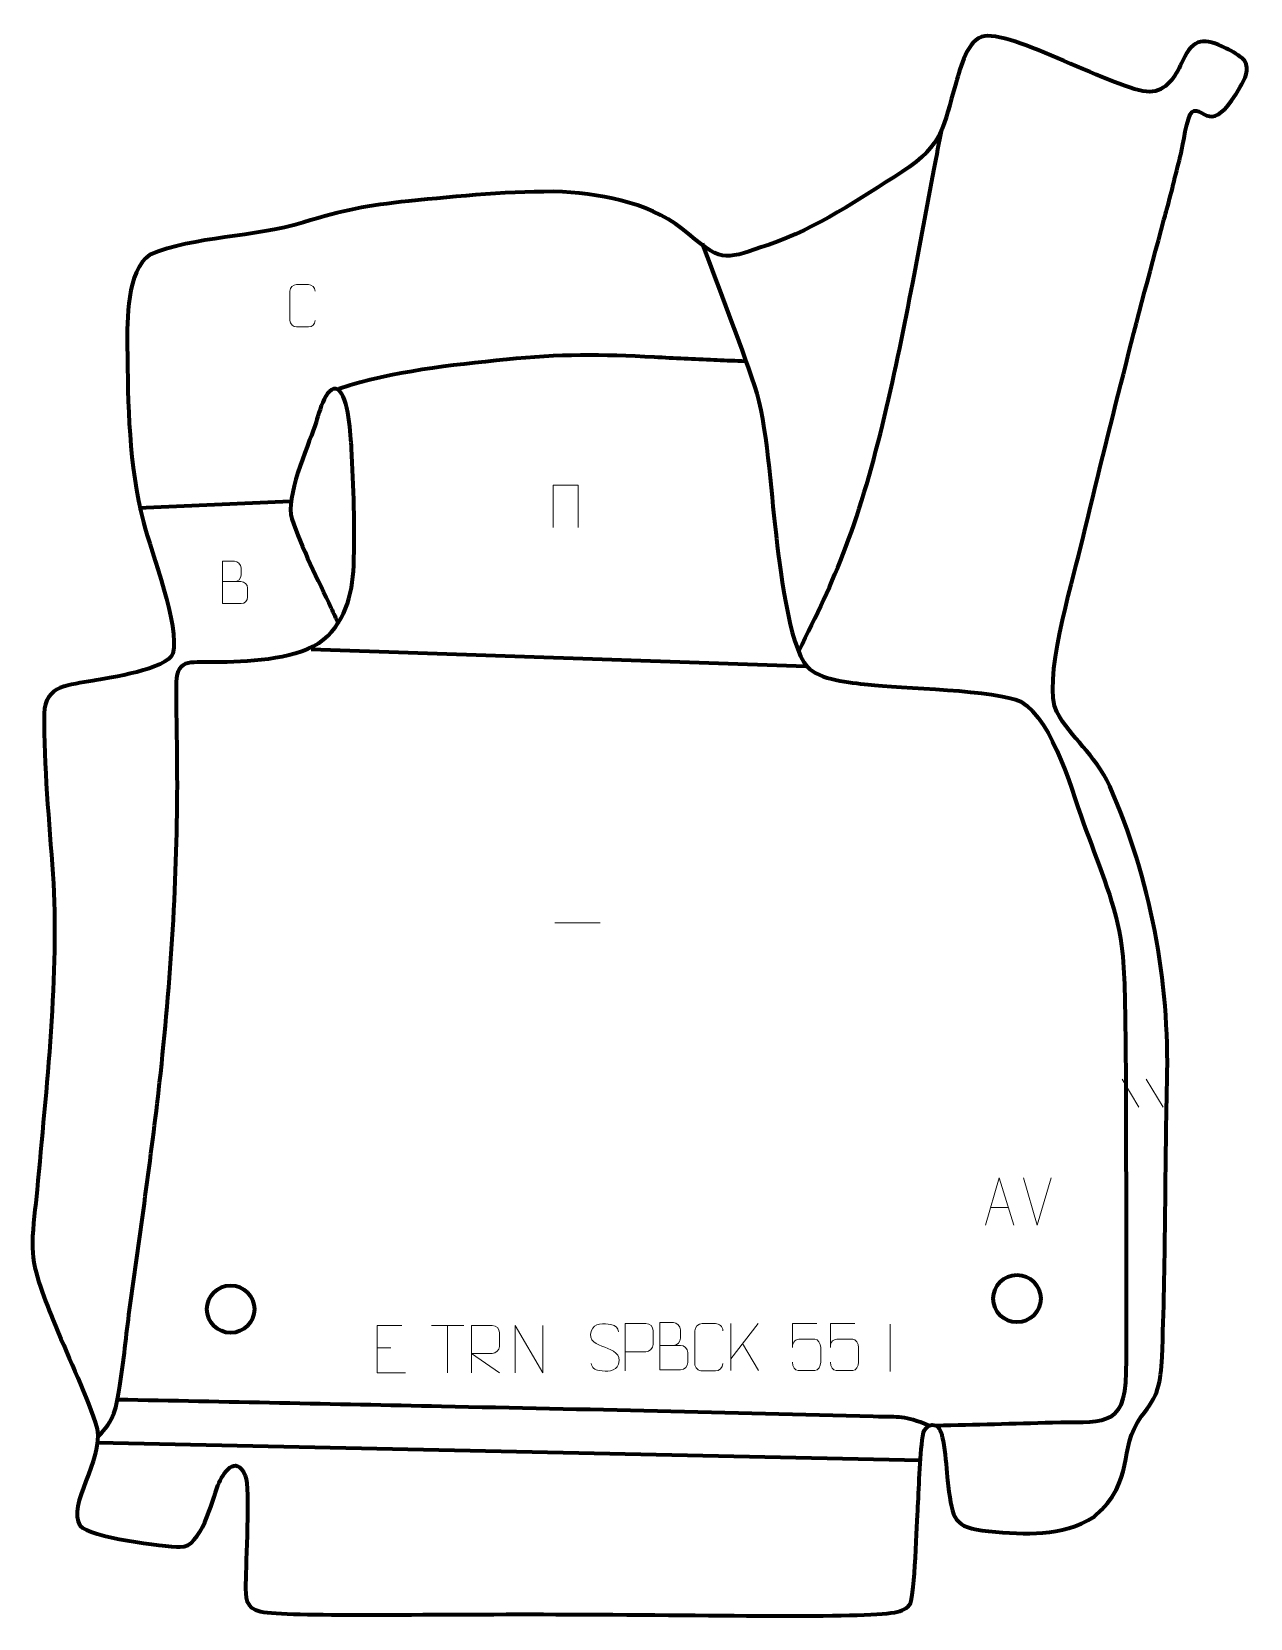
# Model space of a CAD drawing. Header units: millimetres. Extents: x -335 to 308, y -403 to 434.
import ezdxf

# ---------------------------------------------------------------- set-up
doc = ezdxf.new("R2010")
doc.units = ezdxf.units.MM
doc.header["$MEASUREMENT"] = 0
doc.layers.add('layer 2', color=7, linetype='Continuous')
doc.layers.add('layer 3', color=7, linetype='Continuous')

msp = doc.modelspace()

# ---------------------------------------------------------------- linework, layer by layer
at = {"layer": 'layer 2', "color": 142, "lineweight": 200}
for centre in [(184.7113, -234.5424), (-230.023, -240.0985)]:
    msp.add_ellipse(centre, major_axis=(0, 12.5), ratio=1, dxfattribs=at)
at = {"layer": 'layer 2', "color": 142, "lineweight": 158}
for points, knots in [([(69.6029, 107.2034), (79.0112, 126.268), (86.8808, 142.1206), (94.4715, 162.1593), (94.4715, 162.1593), (110.2632, 203.9519), (121.2938, 257.4626), (129.7129, 301.4594), (129.7129, 301.4594), (133.5589, 321.5579), (137.2478, 341.6861), (141.0715, 361.789), (141.0715, 361.789), (142.382, 368.6465), (143.6925, 375.5041), (145.003, 382.3617)], [0, 0, 0, 0, 0.2, 0.2, 0.2, 0.2, 0.4, 0.4, 0.4, 0.4, 0.6, 0.6, 0.6, 0.6, 1, 1, 1, 1]), ([(18.7543, 322.3393), (27.7946, 297.2893), (37.8147, 272.1205), (46.285, 246.9463), (46.285, 246.9463), (52.9067, 227.2664), (54.8147, 191.807), (57.4416, 169.8692), (57.4416, 169.8692), (59.2831, 154.4913), (64.2196, 109.6985), (74.0972, 99.0003), (74.0972, 99.0003), (80.6835, 91.867), (96.7675, 90.6299), (105.9906, 89.5754), (105.9906, 89.5754), (122.5116, 87.6865), (174.6571, 86.6872), (186.7313, 80.5109), (186.7313, 80.5109), (204.3655, 70.227), (214.0863, 31.4383), (221.199, 12.3981), (221.199, 12.3981), (228.3223, -6.6701), (237.1374, -28.041), (239.9092, -48.2754), (239.9092, -48.2754), (241.6626, -63.4397), (241.6109, -79.6817), (241.8679, -94.9897), (241.8679, -94.9897), (242.2775, -118.0348), (242.0899, -141.0933), (242.1939, -164.1419), (242.1939, -164.1419), (242.3829, -200.5918), (242.4935, -237.0349), (242.1973, -273.4848), (242.1973, -273.4848), (241.9347, -304.3927), (227.7716, -299.2921), (203.3923, -300.0559), (203.3923, -300.0559), (183.0005, -300.6947), (162.6135, -301.1627), (142.2174, -301.6177)], [0, 0, 0, 0, 0.07692308, 0.07692308, 0.07692308, 0.07692308, 0.15384615, 0.15384615, 0.15384615, 0.15384615, 0.23076923, 0.23076923, 0.23076923, 0.23076923, 0.30769231, 0.30769231, 0.30769231, 0.30769231, 0.38461538, 0.38461538, 0.38461538, 0.38461538, 0.46153846, 0.46153846, 0.46153846, 0.46153846, 0.53846154, 0.53846154, 0.53846154, 0.53846154, 0.61538462, 0.61538462, 0.61538462, 0.61538462, 0.69230769, 0.69230769, 0.69230769, 0.69230769, 0.76923077, 0.76923077, 0.76923077, 0.76923077, 0.84615385, 0.84615385, 0.84615385, 0.84615385, 1, 1, 1, 1]), ([(-172.8279, 245.8386), (-143.7444, 255.2312), (-114.6144, 258.1623), (-84.4061, 261.2941), (-84.4061, 261.2941), (-57.3537, 264.0994), (-33.6873, 264.0132), (-6.5978, 262.4566), (-6.5978, 262.4566), (3.8902, 261.8436), (14.3471, 261.3813), (24.8421, 260.9366), (24.8421, 260.9366), (24.8421, 260.9366), (26.3456, 260.8729), (26.3456, 260.8729), (26.3456, 260.8729), (31.3158, 260.6635), (36.2861, 260.454), (41.2564, 260.2446)], [0, 0, 0, 0, 0.16666667, 0.16666667, 0.16666667, 0.16666667, 0.33333333, 0.33333333, 0.33333333, 0.33333333, 0.5, 0.5, 0.5, 0.5, 0.66666667, 0.66666667, 0.66666667, 0.66666667, 1, 1, 1, 1]), ([(-300.0934, -307.5008), (-291.4471, -298.9923), (-290.3136, -292.3534), (-288.4373, -280.5815), (-288.4373, -280.5815), (-286.3663, -267.5875), (-285.1265, -253.7202), (-283.3187, -240.5072), (-283.3187, -240.5072), (-277.8435, -200.4895), (-271.9858, -160.5637), (-267.4688, -120.4184), (-267.4688, -120.4184), (-261.6798, -68.2451), (-257.9091, -11.296), (-258.1601, 41.3409), (-258.1601, 41.3409), (-258.1923, 56.9076), (-258.6232, 72.52), (-258.6486, 88.016), (-258.6486, 88.016), (-258.6745, 103.7877), (-252.3571, 101.2565), (-238.4304, 101.449), (-238.4304, 101.449), (-221.8431, 101.6782), (-197.7919, 102.5314), (-183.447, 111.2999), (-183.447, 111.2999), (-169.9335, 121.2861), (-165.7197, 136.3673), (-165.14, 152.4366), (-165.14, 152.4366), (-164.4304, 172.1049), (-165.1809, 194.4248), (-166.2576, 214.1758), (-166.2576, 214.1758), (-166.6586, 220.2984), (-167.7743, 241.744), (-173.3713, 245.3069), (-173.3713, 245.3069), (-180.1144, 248.5571), (-184.1779, 229.9771), (-185.5543, 225.9622), (-185.5543, 225.9622), (-189.7427, 214.2933), (-201.2822, 188.4627), (-197.706, 176.9161), (-197.706, 176.9161), (-192.9136, 161.9934), (-183.6526, 144.5392), (-177.0064, 129.8737), (-177.0064, 129.8737), (-175.7499, 127.1011), (-174.4939, 124.3283), (-173.2378, 121.5556)], [0, 0, 0, 0, 0.06666667, 0.06666667, 0.06666667, 0.06666667, 0.13333333, 0.13333333, 0.13333333, 0.13333333, 0.2, 0.2, 0.2, 0.2, 0.26666667, 0.26666667, 0.26666667, 0.26666667, 0.33333333, 0.33333333, 0.33333333, 0.33333333, 0.4, 0.4, 0.4, 0.4, 0.46666667, 0.46666667, 0.46666667, 0.46666667, 0.53333333, 0.53333333, 0.53333333, 0.53333333, 0.6, 0.6, 0.6, 0.6, 0.66666667, 0.66666667, 0.66666667, 0.66666667, 0.73333333, 0.73333333, 0.73333333, 0.73333333, 0.8, 0.8, 0.8, 0.8, 0.86666667, 0.86666667, 0.86666667, 0.86666667, 1, 1, 1, 1]), ([(138.4668, -301.6331), (124.4396, -296.0031), (123.931, -297.2788), (108.9513, -296.8441), (108.9513, -296.8441), (32.9828, -294.6399), (-42.7892, -293.1034), (-118.7605, -291.4784), (-118.7605, -291.4784), (-175.7124, -290.258), (-232.6659, -289.0686), (-289.6194, -287.9224)], [0, 0, 0, 0, 0.25, 0.25, 0.25, 0.25, 0.5, 0.5, 0.5, 0.5, 1, 1, 1, 1])]:
    msp.add_open_spline(points, degree=3, knots=knots, dxfattribs=at)
at = {"layer": 'layer 2', "color": 250, "lineweight": 9}
for points, knots in [([(-185.4439, 281.6713), (-185.5691, 279.5903), (-187.0713, 278.2651), (-188.995, 278.2554), (-188.995, 278.2554), (-191.0836, 278.2557), (-193.1722, 278.2557), (-195.2605, 278.2554), (-195.2605, 278.2554), (-196.9847, 278.161), (-198.7511, 279.8489), (-198.7411, 281.6557), (-198.7411, 281.6557), (-198.7407, 286.8239), (-198.7407, 291.9916), (-198.7411, 297.159), (-198.7411, 297.159), (-198.7373, 299.0741), (-197.1728, 300.614), (-195.2449, 300.6019), (-195.2449, 300.6019), (-193.1619, 300.6019), (-191.0784, 300.6019), (-188.995, 300.6019), (-188.995, 300.6019), (-187.2515, 300.6337), (-185.4678, 299.2978), (-185.4439, 297.1144)], [0, 0, 0, 0, 0.125, 0.125, 0.125, 0.125, 0.25, 0.25, 0.25, 0.25, 0.375, 0.375, 0.375, 0.375, 0.5, 0.5, 0.5, 0.5, 0.625, 0.625, 0.625, 0.625, 0.75, 0.75, 0.75, 0.75, 1, 1, 1, 1]), ([(-59.8663, 172.4185), (-59.8663, 172.4185), (-59.8663, 194.7688), (-59.8663, 194.7688), (-59.8663, 194.7688), (-59.8663, 194.7688), (-46.748, 194.7688), (-46.748, 194.7688), (-46.748, 194.7688), (-46.748, 194.7688), (-46.748, 172.4185), (-46.748, 172.4185)], [0, 0, 0, 0, 0.25, 0.25, 0.25, 0.25, 0.5, 0.5, 0.5, 0.5, 1, 1, 1, 1]), ([(-234.373, 143.853), (-231.114, 143.8534), (-227.8546, 143.8534), (-224.5949, 143.853), (-224.5949, 143.853), (-222.8256, 143.8375), (-221.1027, 142.2825), (-221.1027, 140.4467), (-221.1027, 140.4467), (-221.103, 139.4359), (-221.103, 136.7046), (-221.1027, 135.6935), (-221.1027, 135.6935), (-221.0868, 134.0294), (-222.4681, 132.2256), (-224.5475, 132.2408), (-224.5475, 132.2408), (-227.8075, 132.2411), (-231.0672, 132.2411), (-234.3265, 132.2408), (-234.3265, 132.2408), (-234.3265, 139.6912), (-234.3265, 147.1413), (-234.3265, 154.5911), (-234.3265, 154.5911), (-232.2004, 154.5911), (-230.074, 154.5911), (-227.9475, 154.5911), (-227.9475, 154.5911), (-226.442, 154.6069), (-224.564, 152.8957), (-224.5481, 151.138), (-224.5481, 151.138), (-224.5485, 149.2874), (-224.5485, 149.1567), (-224.5481, 147.3058), (-224.5481, 147.3058), (-224.5327, 145.4552), (-226.1936, 143.8375), (-227.994, 143.853)], [0, 0, 0, 0, 0.09090909, 0.09090909, 0.09090909, 0.09090909, 0.18181818, 0.18181818, 0.18181818, 0.18181818, 0.27272727, 0.27272727, 0.27272727, 0.27272727, 0.36363636, 0.36363636, 0.36363636, 0.36363636, 0.45454545, 0.45454545, 0.45454545, 0.45454545, 0.54545455, 0.54545455, 0.54545455, 0.54545455, 0.63636364, 0.63636364, 0.63636364, 0.63636364, 0.72727273, 0.72727273, 0.72727273, 0.72727273, 0.81818182, 0.81818182, 0.81818182, 0.81818182, 1, 1, 1, 1]), ([(168.0314, -195.7651), (168.0314, -195.7651), (175.4024, -170.8116), (175.4024, -170.8116), (175.4024, -170.8116), (175.4024, -170.8116), (182.9723, -195.7651), (182.9723, -195.7651)], [0, 0, 0, 0, 0.33333333, 0.33333333, 0.33333333, 0.33333333, 1, 1, 1, 1]), ([(-139.825, -248.7208), (-139.825, -248.7208), (-152.6989, -248.7208), (-152.6989, -248.7208), (-152.6989, -248.7208), (-152.6989, -248.7208), (-152.6989, -273.6744), (-152.6989, -273.6744), (-152.6989, -273.6744), (-152.6989, -273.6744), (-137.8331, -273.6744), (-137.8331, -273.6744)], [0, 0, 0, 0, 0.25, 0.25, 0.25, 0.25, 0.5, 0.5, 0.5, 0.5, 1, 1, 1, 1]), ([(-102.9123, -273.6818), (-102.9123, -273.6818), (-102.9123, -248.7283), (-102.9123, -248.7283), (-102.9123, -248.7283), (-99.3175, -248.7283), (-95.722, -248.7283), (-92.1268, -248.7283), (-92.1268, -248.7283), (-89.8015, -248.766), (-88.2442, -250.256), (-88.2483, -252.6224), (-88.2483, -252.6224), (-88.2487, -254.6579), (-88.2487, -257.7173), (-88.2483, -259.7533), (-88.2483, -259.7533), (-88.2548, -261.6288), (-90.0671, -263.5706), (-92.0766, -263.5897), (-92.0766, -263.5897), (-92.0766, -263.5897), (-102.9123, -263.5897), (-102.9123, -263.5897), (-102.9123, -263.5897), (-102.9123, -263.5897), (-88.2576, -273.6818), (-88.2576, -273.6818)], [0, 0, 0, 0, 0.125, 0.125, 0.125, 0.125, 0.25, 0.25, 0.25, 0.25, 0.375, 0.375, 0.375, 0.375, 0.5, 0.5, 0.5, 0.5, 0.625, 0.625, 0.625, 0.625, 0.75, 0.75, 0.75, 0.75, 1, 1, 1, 1]), ([(-79.9634, -273.6781), (-79.9634, -273.6781), (-79.9634, -248.7246), (-79.9634, -248.7246), (-79.9634, -248.7246), (-79.9634, -248.7246), (-65.3086, -273.6781), (-65.3086, -273.6781), (-65.3086, -273.6781), (-65.3086, -273.6781), (-65.3086, -248.7246), (-65.3086, -248.7246)], [0, 0, 0, 0, 0.25, 0.25, 0.25, 0.25, 0.5, 0.5, 0.5, 0.5, 1, 1, 1, 1]), ([(-32.636, -260.2013), (-36.8843, -258.7309), (-41.7924, -256.9351), (-39.7873, -251.4148), (-39.7873, -251.4148), (-38.2838, -247.2749), (-33.0702, -247.6634), (-29.4666, -248.2645), (-29.4666, -248.2645), (-26.606, -248.7417), (-25.7413, -249.9549), (-25.4307, -252.039)], [0, 0, 0, 0, 0.25, 0.25, 0.25, 0.25, 0.5, 0.5, 0.5, 0.5, 1, 1, 1, 1]), ([(-21.9123, -272.6819), (-21.9123, -272.6819), (-21.9123, -247.7283), (-21.9123, -247.7283), (-21.9123, -247.7283), (-18.3173, -247.7283), (-14.722, -247.7283), (-11.1266, -247.7283), (-11.1266, -247.7283), (-8.8014, -247.7662), (-7.244, -249.2563), (-7.2482, -251.6224), (-7.2482, -251.6224), (-7.2486, -253.6581), (-7.2486, -256.7174), (-7.2482, -258.7534), (-7.2482, -258.7534), (-7.2547, -260.6288), (-9.0669, -262.5707), (-11.0765, -262.5898), (-11.0765, -262.5898), (-11.0765, -262.5898), (-21.9123, -262.5898), (-21.9123, -262.5898)], [0, 0, 0, 0, 0.14285714, 0.14285714, 0.14285714, 0.14285714, 0.28571429, 0.28571429, 0.28571429, 0.28571429, 0.42857143, 0.42857143, 0.42857143, 0.42857143, 0.57142857, 0.57142857, 0.57142857, 0.57142857, 0.71428571, 0.71428571, 0.71428571, 0.71428571, 1, 1, 1, 1]), ([(-3.6503, -259.2051), (-0.0117, -259.2047), (3.5754, -259.2047), (7.2148, -259.2051), (7.2148, -259.2051), (9.1902, -259.2224), (11.1138, -260.9585), (11.1138, -263.0081), (11.1138, -263.0081), (11.1134, -264.1367), (11.1134, -267.1861), (11.1138, -268.315), (11.1138, -268.315), (11.1314, -270.1729), (9.5893, -272.1868), (7.2678, -272.1699), (7.2678, -272.1699), (3.628, -272.1695), (-0.0114, -272.1695), (-3.6503, -272.1699), (-3.6503, -272.1699), (-3.6503, -263.8516), (-3.6503, -255.5338), (-3.6503, -247.2163), (-3.6503, -247.2163), (-1.2766, -247.2163), (1.0975, -247.2163), (3.4717, -247.2163), (3.4717, -247.2163), (5.1525, -247.1987), (7.2493, -249.1092), (7.267, -251.0716), (7.267, -251.0716), (7.2666, -253.1377), (7.2666, -253.2837), (7.267, -255.3502), (7.267, -255.3502), (7.2843, -257.4163), (5.4298, -259.2224), (3.4198, -259.2051)], [0, 0, 0, 0, 0.09090909, 0.09090909, 0.09090909, 0.09090909, 0.18181818, 0.18181818, 0.18181818, 0.18181818, 0.27272727, 0.27272727, 0.27272727, 0.27272727, 0.36363636, 0.36363636, 0.36363636, 0.36363636, 0.45454545, 0.45454545, 0.45454545, 0.45454545, 0.54545455, 0.54545455, 0.54545455, 0.54545455, 0.63636364, 0.63636364, 0.63636364, 0.63636364, 0.72727273, 0.72727273, 0.72727273, 0.72727273, 0.81818182, 0.81818182, 0.81818182, 0.81818182, 1, 1, 1, 1]), ([(29.6378, -268.8641), (29.498, -271.1875), (27.8208, -272.6671), (25.6731, -272.6779), (25.6731, -272.6779), (23.3412, -272.6775), (21.0093, -272.6775), (18.6778, -272.6779), (18.6778, -272.6779), (16.7528, -272.7833), (14.7807, -270.8988), (14.7919, -268.8815), (14.7919, -268.8815), (14.7923, -263.1114), (14.7923, -257.3417), (14.7919, -251.5724), (14.7919, -251.5724), (14.7961, -249.4343), (16.5428, -247.7151), (18.6952, -247.7286), (18.6952, -247.7286), (21.0209, -247.7286), (23.347, -247.7286), (25.6731, -247.7286), (25.6731, -247.7286), (27.6197, -247.6931), (29.6111, -249.1846), (29.6378, -251.6222)], [0, 0, 0, 0, 0.125, 0.125, 0.125, 0.125, 0.25, 0.25, 0.25, 0.25, 0.375, 0.375, 0.375, 0.375, 0.5, 0.5, 0.5, 0.5, 0.625, 0.625, 0.625, 0.625, 0.75, 0.75, 0.75, 0.75, 1, 1, 1, 1]), ([(79.1473, -247.6369), (79.1473, -247.6369), (66.2956, -247.6369), (66.2956, -247.6369), (66.2956, -247.6369), (66.2959, -251.8675), (66.2959, -256.0984), (66.2956, -260.3296), (66.2956, -260.3296), (66.2953, -257.0195), (67.9263, -255.9477), (70.7383, -255.8872), (70.7383, -255.8872), (73.1779, -255.8869), (75.6174, -255.8869), (78.0566, -255.8872), (78.0566, -255.8872), (79.7064, -255.8804), (81.1813, -258.2609), (81.2098, -260.3296), (81.2098, -260.3296), (81.2095, -262.9169), (81.2095, -265.5045), (81.2098, -268.0922), (81.2098, -268.0922), (81.256, -270.0516), (79.7566, -272.4879), (78.1307, -272.5464), (78.1307, -272.5464), (76.1742, -272.5461), (71.2792, -272.5461), (69.3222, -272.5464), (69.3222, -272.5464), (67.4767, -272.5552), (66.3696, -270.5904), (66.3488, -268.0393)], [0, 0, 0, 0, 0.1, 0.1, 0.1, 0.1, 0.2, 0.2, 0.2, 0.2, 0.3, 0.3, 0.3, 0.3, 0.4, 0.4, 0.4, 0.4, 0.5, 0.5, 0.5, 0.5, 0.6, 0.6, 0.6, 0.6, 0.7, 0.7, 0.7, 0.7, 0.8, 0.8, 0.8, 0.8, 1, 1, 1, 1]), ([(99.1473, -247.6369), (99.1473, -247.6369), (86.2956, -247.6369), (86.2956, -247.6369), (86.2956, -247.6369), (86.2959, -251.8675), (86.2959, -256.0984), (86.2956, -260.3296), (86.2956, -260.3296), (86.2953, -257.0195), (87.9263, -255.9477), (90.7383, -255.8872), (90.7383, -255.8872), (93.1779, -255.8869), (95.6174, -255.8869), (98.0566, -255.8872), (98.0566, -255.8872), (99.7064, -255.8804), (101.1813, -258.2609), (101.2098, -260.3296), (101.2098, -260.3296), (101.2095, -262.9169), (101.2095, -265.5045), (101.2098, -268.0922), (101.2098, -268.0922), (101.256, -270.0516), (99.7566, -272.4879), (98.1307, -272.5464), (98.1307, -272.5464), (96.1742, -272.5461), (91.2792, -272.5461), (89.3222, -272.5464), (89.3222, -272.5464), (87.4767, -272.5552), (86.3696, -270.5904), (86.3488, -268.0393)], [0, 0, 0, 0, 0.1, 0.1, 0.1, 0.1, 0.2, 0.2, 0.2, 0.2, 0.3, 0.3, 0.3, 0.3, 0.4, 0.4, 0.4, 0.4, 0.5, 0.5, 0.5, 0.5, 0.6, 0.6, 0.6, 0.6, 0.7, 0.7, 0.7, 0.7, 0.8, 0.8, 0.8, 0.8, 1, 1, 1, 1]), ([(-32.636, -260.2014), (-28.6174, -261.8481), (-23.5879, -263.7364), (-25.4219, -269.0967), (-25.4219, -269.0967), (-26.8817, -273.3631), (-31.7925, -273.1064), (-35.5186, -272.5517), (-35.5186, -272.5517), (-38.2686, -272.1419), (-39.4895, -270.9284), (-39.8675, -268.8162)], [0, 0, 0, 0, 0.25, 0.25, 0.25, 0.25, 0.5, 0.5, 0.5, 0.5, 1, 1, 1, 1])]:
    msp.add_open_spline(points, degree=3, knots=knots, dxfattribs=at)
at = {"layer": 'layer 2', "color": 142, "lineweight": 158}
for points in [[(-198.5281, 186.0681), (-198.5281, 186.0681), (-278.6395, 182.6392), (-278.6395, 182.6392)], [(-187.4904, 108.2913), (-187.4904, 108.2913), (73.3352, 99.2865), (73.3352, 99.2865)], [(133.7199, -319.9285), (133.7199, -319.9285), (-300.2558, -310.74), (-300.2558, -310.74)]]:
    msp.add_open_spline(points, degree=3, dxfattribs=at)
at = {"layer": 'layer 2', "color": 250, "lineweight": 9}
for points in [[(-59.0794, -36.2875), (-59.0794, -36.2875), (-35.1014, -36.2875), (-35.1014, -36.2875)], [(240.1922, -118.7766), (240.1922, -118.7766), (249.0626, -133.5155), (249.0626, -133.5155)], [(252.912, -118.7766), (252.912, -118.7766), (261.7824, -133.5155), (261.7824, -133.5155)], [(195.3909, -195.7724), (195.3909, -195.7724), (188.0691, -170.8188), (188.0691, -170.8188)], [(202.7128, -170.8188), (202.7128, -170.8188), (195.391, -195.7724), (195.391, -195.7724)], [(170.754, -186.5157), (170.754, -186.5157), (180.2497, -186.5157), (180.2497, -186.5157)], [(-124.0738, -248.7518), (-124.0738, -248.7518), (-107.0866, -248.7518), (-107.0866, -248.7518)], [(-115.58, -273.6818), (-115.58, -273.6818), (-115.58, -248.7283), (-115.58, -248.7283)], [(33.7532, -247.6149), (33.7532, -247.6149), (33.7532, -272.5685), (33.7532, -272.5685)], [(48.1294, -247.6149), (48.1294, -247.6149), (33.7532, -266.2546), (33.7532, -266.2546)], [(117.7718, -248.0532), (117.7718, -248.0532), (117.7718, -273.0273), (117.7718, -273.0273)], [(48.4547, -272.4727), (48.4547, -272.4727), (39.9842, -258.1591), (39.9842, -258.1591)], [(-152.6989, -260.6005), (-152.6989, -260.6005), (-145.5308, -260.6005), (-145.5308, -260.6005)]]:
    msp.add_open_spline(points, degree=3, dxfattribs=at)
at = {"layer": 'layer 3', "color": 242, "lineweight": 158}
msp.add_open_spline([(262.2556, 334.7405), (246.3978, 276.8032), (232.1228, 219.3067), (218.0855, 160.9258), (218.0855, 160.9258), (213.8202, 143.6747), (197.8593, 89.6129), (205.6719, 75.2081), (205.6719, 75.2081), (213.4408, 60.8838), (225.4911, 53.265), (233.6842, 35.8602), (233.6842, 35.8602), (255.3006, -13.3957), (265.2517, -66.4659), (263.9084, -120.1669), (263.9084, -120.1669), (262.7949, -168.4944), (263.1736, -217.0945), (261.2283, -265.3557), (261.2283, -265.3557), (260.4618, -279.0794), (259.289, -286.2432), (250.3874, -296.5312), (250.3874, -296.5312), (237.388, -314.5229), (247.7015, -330.3423), (225.5856, -349.5887), (225.5856, -349.5887), (207.4177, -360.6755), (189.928, -358.9011), (169.6289, -357.3341), (169.6289, -357.3341), (150.8045, -355.26), (150.8721, -350.99), (148.3989, -333.3175), (148.3989, -333.3175), (147.6838, -327.4303), (146.686, -305.4926), (143.0418, -302.1769), (143.0418, -302.1769), (140.8275, -300.1622), (136.4325, -301.379), (135.4694, -305.2497), (135.4694, -305.2497), (133.3127, -315.2775), (133.2711, -332.9169), (132.4519, -344.3769), (132.4519, -344.3769), (131.9524, -352.9097), (130.8371, -390.5494), (128.5019, -395.3862), (128.5019, -395.3862), (127.2289, -398.023), (124.013, -399.4474), (120.0299, -400.1759), (120.0299, -400.1759), (103.228, -403.2488), (21.6964, -401.4681), (-58.5096, -401.179), (-58.5096, -401.179), (-128.8641, -400.9255), (-198.87, -402.5513), (-214.1954, -399.7038), (-214.1954, -399.7038), (-222.4243, -397.7259), (-222.1115, -392.7002), (-222.1161, -384.9682), (-222.1161, -384.9682), (-222.1226, -373.7546), (-219.6755, -335.3733), (-222.3511, -327.8323), (-222.3511, -327.8323), (-227.444, -316.491), (-233.9801, -326.4837), (-236.7116, -333.0919), (-236.7116, -333.0919), (-239.8624, -341.4558), (-245.486, -365.7559), (-256.5941, -365.5893), (-256.5941, -365.5893), (-265.6424, -365.4537), (-304.4387, -360.5748), (-309.5009, -354.3545), (-309.5009, -354.3545), (-316.3997, -343.2554), (-297.367, -319.9671), (-300.485, -303.2392), (-300.485, -303.2392), (-300.485, -303.2392), (-301.2529, -300.2186), (-301.2529, -300.2186), (-301.2529, -300.2186), (-307.622, -282.1077), (-316.493, -263.6527), (-323.7385, -245.5911), (-323.7385, -245.5911), (-328.7824, -233.0177), (-334.9357, -218.8992), (-334.5942, -205.1631), (-334.5942, -205.1631), (-334.3633, -195.873), (-333.0012, -186.3932), (-332.1111, -177.125), (-332.1111, -177.125), (-327.4929, -125.2762), (-320.2153, -61.5878), (-323.8267, -10.5673), (-323.8267, -10.5673), (-325.7755, 16.8386), (-328.6208, 46.9267), (-328.379, 74.2396), (-328.379, 74.2396), (-328.2441, 89.4835), (-314.6814, 89.2472), (-302.723, 91.4886), (-302.723, 91.4886), (-294.2387, 93.0486), (-263.4074, 97.5372), (-260.57, 105.9558), (-260.57, 105.9558), (-256.6206, 120.072), (-271.8022, 158.8948), (-276.0359, 175.188), (-276.0359, 175.188), (-283.8637, 205.3127), (-284.2306, 237.3228), (-284.558, 268.3093), (-284.558, 268.3093), (-284.6982, 281.5866), (-284.7769, 307.9381), (-272.7317, 316.3489), (-272.7317, 316.3489), (-249.1634, 326.2291), (-217.6445, 325.405), (-191.7471, 333.4064), (-191.7471, 333.4064), (-170.29, 340.0359), (-158.4537, 342.3288), (-136.0203, 344.6436), (-136.0203, 344.6436), (-110.2762, 347.2157), (-80.7704, 350.1745), (-55.0403, 349.6016), (-55.0403, 349.6016), (-31.4627, 347.9573), (-6.5049, 343.3502), (11.6511, 327.1553), (11.6511, 327.1553), (30.2675, 311.2844), (31.6266, 314.5444), (53.7617, 321.658), (53.7617, 321.658), (79.622, 330.4454), (101.2345, 345.7011), (124.1684, 360.0587), (124.1684, 360.0587), (146.3746, 374.8278), (145.4611, 383.4113), (152.6066, 407.2965), (152.6066, 407.2965), (154.859, 414.8255), (158.3619, 430.5077), (167.6823, 431.7747), (167.6823, 431.7747), (184.5562, 434.0686), (241.8826, 400.3865), (256.2417, 402.4651), (256.2417, 402.4651), (264.7005, 403.6895), (268.9246, 411.9717), (272.1281, 418.8479), (272.1281, 418.8479), (277.8128, 431.0495), (283.6339, 430.8017), (295.0337, 425.2627), (295.0337, 425.2627), (298.499, 423.579), (301.8853, 421.599), (304.6764, 418.9201), (304.6764, 418.9201), (307.7533, 413.5507), (304.9653, 409.6618), (302.2222, 404.5905), (302.2222, 404.5905), (296.6112, 394.2172), (291.4724, 389.5879), (287.6898, 389.3231), (287.6898, 389.3231), (283.6338, 389.0391), (280.0731, 394.033), (277.0553, 391.7204), (277.0553, 391.7204), (274.2724, 389.5877), (272.2574, 373.7), (271.3217, 370.0359), (271.3217, 370.0359), (268.7913, 360.1277), (266.4366, 350.2847), (263.7852, 340.3809), (263.7852, 340.3809), (263.7852, 340.3809), (263.4298, 339.0533), (263.4298, 339.0533), (263.4298, 339.0533), (263.0403, 337.6151), (262.6483, 336.1778), (262.2556, 334.7405)], degree=3, knots=[0, 0, 0, 0, 0.01886792, 0.01886792, 0.01886792, 0.01886792, 0.03773585, 0.03773585, 0.03773585, 0.03773585, 0.05660377, 0.05660377, 0.05660377, 0.05660377, 0.0754717, 0.0754717, 0.0754717, 0.0754717, 0.09433962, 0.09433962, 0.09433962, 0.09433962, 0.11320755, 0.11320755, 0.11320755, 0.11320755, 0.13207547, 0.13207547, 0.13207547, 0.13207547, 0.1509434, 0.1509434, 0.1509434, 0.1509434, 0.16981132, 0.16981132, 0.16981132, 0.16981132, 0.18867925, 0.18867925, 0.18867925, 0.18867925, 0.20754717, 0.20754717, 0.20754717, 0.20754717, 0.22641509, 0.22641509, 0.22641509, 0.22641509, 0.24528302, 0.24528302, 0.24528302, 0.24528302, 0.26415094, 0.26415094, 0.26415094, 0.26415094, 0.28301887, 0.28301887, 0.28301887, 0.28301887, 0.30188679, 0.30188679, 0.30188679, 0.30188679, 0.32075472, 0.32075472, 0.32075472, 0.32075472, 0.33962264, 0.33962264, 0.33962264, 0.33962264, 0.35849057, 0.35849057, 0.35849057, 0.35849057, 0.37735849, 0.37735849, 0.37735849, 0.37735849, 0.39622642, 0.39622642, 0.39622642, 0.39622642, 0.41509434, 0.41509434, 0.41509434, 0.41509434, 0.43396226, 0.43396226, 0.43396226, 0.43396226, 0.45283019, 0.45283019, 0.45283019, 0.45283019, 0.47169811, 0.47169811, 0.47169811, 0.47169811, 0.49056604, 0.49056604, 0.49056604, 0.49056604, 0.50943396, 0.50943396, 0.50943396, 0.50943396, 0.52830189, 0.52830189, 0.52830189, 0.52830189, 0.54716981, 0.54716981, 0.54716981, 0.54716981, 0.56603774, 0.56603774, 0.56603774, 0.56603774, 0.58490566, 0.58490566, 0.58490566, 0.58490566, 0.60377358, 0.60377358, 0.60377358, 0.60377358, 0.62264151, 0.62264151, 0.62264151, 0.62264151, 0.64150943, 0.64150943, 0.64150943, 0.64150943, 0.66037736, 0.66037736, 0.66037736, 0.66037736, 0.67924528, 0.67924528, 0.67924528, 0.67924528, 0.69811321, 0.69811321, 0.69811321, 0.69811321, 0.71698113, 0.71698113, 0.71698113, 0.71698113, 0.73584906, 0.73584906, 0.73584906, 0.73584906, 0.75471698, 0.75471698, 0.75471698, 0.75471698, 0.77358491, 0.77358491, 0.77358491, 0.77358491, 0.79245283, 0.79245283, 0.79245283, 0.79245283, 0.81132075, 0.81132075, 0.81132075, 0.81132075, 0.83018868, 0.83018868, 0.83018868, 0.83018868, 0.8490566, 0.8490566, 0.8490566, 0.8490566, 0.86792453, 0.86792453, 0.86792453, 0.86792453, 0.88679245, 0.88679245, 0.88679245, 0.88679245, 0.90566038, 0.90566038, 0.90566038, 0.90566038, 0.9245283, 0.9245283, 0.9245283, 0.9245283, 0.94339623, 0.94339623, 0.94339623, 0.94339623, 0.96226415, 0.96226415, 0.96226415, 0.96226415, 1, 1, 1, 1], dxfattribs=at)

doc.saveas('drawing.dxf')
